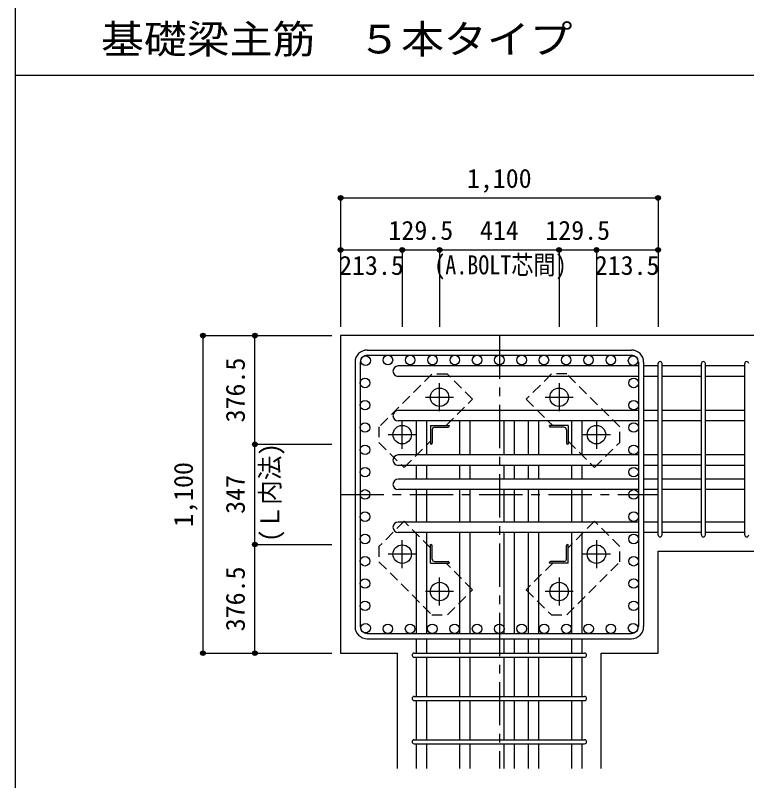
# Model space of a CAD drawing. Units: millimetres at full size, sheet at 1:30. Extents: x -5973 to 5954, y -4195 to 4201.
# Drawn here: x -5973 to -3439, y -2667 to -15 of the extents above; entities that cross this region are included whole.
import ezdxf
from ezdxf.enums import TextEntityAlignment as Align

# ---------------------------------------------------------------- set-up
doc = ezdxf.new("R2010")
doc.units = ezdxf.units.MM
doc.header["$LTSCALE"] = 30
doc.header["$PDMODE"] = 32
doc.header["$PDSIZE"] = 15
doc.linetypes.add('CHAIN1', pattern=[8, 5, -1, 1, -1])
doc.linetypes.add('DASHED1', pattern=[1.8, 1.2, -0.6])
for name, color, linetype in [('0-1_躯体線', 2, 'Continuous'), ('0-2_アンカー、アングル', 4, 'Continuous'), ('0-3_立上り筋', 3, 'Continuous'), ('0-4_フープ筋', 7, 'Continuous'), ('0-5_基礎梁筋', 7, 'Continuous'), ('0-6_スタラップ筋', 7, 'Continuous'), ('0-7_文字', 4, 'Continuous'), ('0-9_プレート', 4, 'DASHED1'), ('0-D_寸法', 4, 'Continuous'), ('6-7_文字', 7, 'Continuous'), ('F-0_枠', 6, 'Continuous')]:
    doc.layers.add(name, color=color, linetype=linetype)
doc.styles.add('ＭＳ ゴシック', font='')
doc.styles.get('ＭＳ ゴシック').set_extended_font_data('MS Gothic')

msp = doc.modelspace()

# ---------------------------------------------------------------- linework, layer by layer
at = {"layer": '0-1_躯体線'}
for p, q in [((-3345.8, -1124.89), (-4845.8, -1124.89)), ((-4845.8, -1124.89), (-4845.8, -2224.89)), ((-3745.8, -1872.11), (-3345.8, -1872.11)), ((-3745.8, -2224.89), (-3745.8, -1872.11)), ((-4845.8, -2224.89), (-4648.1, -2224.89)), ((-4648.1, -2624.89), (-4648.1, -2224.89))]:
    msp.add_line(p, q, dxfattribs=at)
msp.add_lwpolyline([(-3943.5, -2624.89), (-3943.5, -2224.89), (-3745.8, -2224.89)], dxfattribs=at)
at = {"layer": '0-2_アンカー、アングル', "linetype": 'CHAIN1'}
for p, q in [((-4502.8, -1387.1), (-4502.8, -1289.59)), ((-4088.8, -1289.6), (-4088.8, -1387.1)), ((-4551.6, -1338.39), (-4454.1, -1338.39)), ((-4137.5, -1338.39), (-4040, -1338.39)), ((-4632.3, -1516.6), (-4632.3, -1419.09)), ((-3959.3, -1419.1), (-3959.3, -1516.6)), ((-4681.1, -1467.89), (-4583.6, -1467.89)), ((-4008, -1467.89), (-3910.5, -1467.89)), ((-4632.3, -1930.69), (-4632.3, -1833.19)), ((-3959.3, -1833.19), (-3959.3, -1930.7)), ((-4583.6, -1881.89), (-4681.1, -1881.89)), ((-3910.5, -1881.89), (-4008, -1881.89)), ((-4502.8, -2060.19), (-4502.8, -1962.69)), ((-4088.8, -1962.69), (-4088.8, -2060.2)), ((-4454.1, -2011.39), (-4551.6, -2011.39)), ((-4040, -2011.39), (-4137.5, -2011.39))]:
    msp.add_line(p, q, dxfattribs=at)
at = {"layer": '0-2_アンカー、アングル'}
for p, q in [((-4534.3, -1436.39), (-4469.3, -1436.39)), ((-4534.3, -1436.39), (-4534.3, -1501.39)), ((-4528.3, -1450.89), (-4528.3, -1497.39)), ((-4519.8, -1442.39), (-4473.3, -1442.39)), ((-4469.3, -1436.39), (-4469.3, -1438.39)), ((-4057.3, -1436.39), (-4122.3, -1436.39)), ((-4122.3, -1438.39), (-4122.3, -1436.39)), ((-4071.8, -1442.39), (-4118.3, -1442.39)), ((-4063.3, -1450.89), (-4063.3, -1497.39)), ((-4057.3, -1436.39), (-4057.3, -1501.39)), ((-4532.3, -1501.39), (-4534.3, -1501.39)), ((-4057.3, -1501.39), (-4059.3, -1501.39)), ((-4534.3, -1848.39), (-4532.3, -1848.39)), ((-4534.3, -1913.39), (-4534.3, -1848.39)), ((-4528.3, -1898.89), (-4528.3, -1852.39)), ((-4063.3, -1898.89), (-4063.3, -1852.39)), ((-4059.3, -1848.39), (-4057.3, -1848.39)), ((-4057.3, -1913.39), (-4057.3, -1848.39)), ((-4519.8, -1907.39), (-4473.3, -1907.39)), ((-4071.8, -1907.39), (-4118.3, -1907.39)), ((-4534.3, -1913.39), (-4469.3, -1913.39)), ((-4469.3, -1911.39), (-4469.3, -1913.39)), ((-4122.3, -1913.39), (-4122.3, -1911.39)), ((-4057.3, -1913.39), (-4122.3, -1913.39))]:
    msp.add_line(p, q, dxfattribs=at)
at = {"layer": '0-2_アンカー、アングル', "color": 3}
for centre in [(-4502.8, -1338.39), (-4088.8, -1338.39), (-4632.3, -1467.89), (-3959.3, -1467.89), (-4632.3, -1881.89), (-3959.3, -1881.89), (-4502.8, -2011.39), (-4088.8, -2011.39)]:
    msp.add_circle(centre, 32, dxfattribs=at)
at = {"layer": '0-2_アンカー、アングル'}
for centre, radius, start, end in [((-4519.8, -1450.89), 8.5, 90, 180), ((-4473.3, -1438.39), 4, 270, 0), ((-4118.3, -1438.39), 4, 180, 270), ((-4071.8, -1450.89), 8.5, 0, 90), ((-4532.3, -1497.39), 4, 270, 0), ((-4059.3, -1497.39), 4, 180, 270), ((-4532.3, -1852.39), 4, 0, 90), ((-4059.3, -1852.39), 4, 90, 180), ((-4519.8, -1898.89), 8.5, 180, 270), ((-4473.3, -1911.39), 4, 0, 90), ((-4118.3, -1911.39), 4, 90, 180), ((-4071.8, -1898.89), 8.5, 270, 0)]:
    msp.add_arc(centre, radius, start, end, dxfattribs=at)
at = {"layer": '0-3_立上り筋'}
for centre in [(-4681.89, -1209.39), (-4604.67, -1209.39), (-4527.45, -1209.39), (-4450.24, -1209.39), (-4373.02, -1209.39), (-4295.8, -1209.39), (-4218.58, -1209.39), (-4141.37, -1209.39), (-4064.15, -1209.39), (-3986.93, -1209.39), (-3909.71, -1209.39), (-4759.1, -1211.59), (-3832.5, -1211.59), (-4761.3, -1288.81), (-3830.3, -1288.81), (-4761.3, -1366.03), (-3830.3, -1366.03), (-4761.3, -1443.24), (-3830.3, -1443.24), (-4761.3, -1520.46), (-3830.3, -1520.46), (-4761.3, -1597.68), (-3830.3, -1597.68), (-4761.3, -1674.89), (-3830.3, -1674.89), (-4761.3, -1752.11), (-3830.3, -1752.11), (-4761.3, -1829.33), (-3830.3, -1829.33), (-4761.3, -1906.55), (-3830.3, -1906.55), (-4761.3, -1983.76), (-3830.3, -1983.76), (-4761.3, -2060.98), (-3830.3, -2060.98), (-4759.1, -2138.2), (-4682.1, -2140.39), (-4605.1, -2140.39), (-4528.1, -2140.39), (-4451.1, -2140.39), (-4373.02, -2140.39), (-4295.8, -2140.39), (-4218.58, -2140.39), (-4140.5, -2140.39), (-4063.5, -2140.39), (-3986.5, -2140.39), (-3909.5, -2140.39), (-3832.5, -2138.2)]:
    msp.add_circle(centre, 16.5, dxfattribs=at)
at = {"layer": '0-4_フープ筋'}
for p, q in [((-4753.8, -1174.89), (-3837.8, -1174.89)), ((-4753.8, -1192.89), (-3837.8, -1192.89)), ((-4795.8, -1216.89), (-4795.8, -2132.89)), ((-4777.8, -1216.89), (-4777.8, -2132.89)), ((-3813.8, -1216.89), (-3813.8, -2132.89)), ((-3795.8, -1216.89), (-3795.8, -2132.89)), ((-4753.8, -2156.89), (-3837.8, -2156.89)), ((-4753.8, -2174.89), (-3837.8, -2174.89))]:
    msp.add_line(p, q, dxfattribs=at)
for centre, radius, start, end in [((-4753.8, -1216.89), 42, 90, 180), ((-4753.8, -1216.89), 24, 90, 180), ((-3837.8, -1216.89), 42, 0, 90), ((-3837.8, -1216.89), 24, 0, 90), ((-4753.8, -2132.89), 42, 180, 270), ((-4753.8, -2132.89), 24, 180, 270), ((-3837.8, -2132.89), 42, 270, 0), ((-3837.8, -2132.89), 24, 270, 0)]:
    msp.add_arc(centre, radius, start, end, dxfattribs=at)
at = {"layer": '0-5_基礎梁筋'}
for p, q in [((-3813.8, -1230.09), (-4646.3, -1230.09)), ((-3745.8, -1230.09), (-3795.8, -1230.09)), ((-3595.8, -1230.09), (-3731.8, -1230.09)), ((-3445.8, -1230.09), (-3581.8, -1230.09)), ((-3813.8, -1266.09), (-4646.3, -1266.09)), ((-3745.8, -1266.09), (-3795.8, -1266.09)), ((-3595.8, -1266.09), (-3731.8, -1266.09)), ((-3445.8, -1266.09), (-3581.8, -1266.09)), ((-3813.8, -1384.53), (-4646.3, -1384.53)), ((-3745.8, -1384.53), (-3795.8, -1384.53)), ((-3595.8, -1384.53), (-3731.8, -1384.53)), ((-3445.8, -1384.53), (-3581.8, -1384.53)), ((-3813.8, -1420.53), (-4646.3, -1420.53)), ((-4582.6, -1538.39), (-4582.6, -1417.89)), ((-4546.6, -1538.39), (-4546.6, -1417.89)), ((-4432.8, -1538.39), (-4432.8, -1417.89)), ((-4396.8, -1538.39), (-4396.8, -1417.89)), ((-4278.8, -1538.39), (-4278.8, -1417.89)), ((-4242.8, -1538.39), (-4242.8, -1417.89)), ((-4194.8, -1538.39), (-4194.8, -1417.89)), ((-4158.8, -1538.39), (-4158.8, -1417.89)), ((-4045, -1538.39), (-4045, -1417.89)), ((-4009, -1538.39), (-4009, -1417.89)), ((-3745.8, -1420.53), (-3795.8, -1420.53)), ((-3595.8, -1420.53), (-3731.8, -1420.53)), ((-3445.8, -1420.53), (-3581.8, -1420.53)), ((-3813.8, -1538.39), (-4646.3, -1538.39)), ((-3745.8, -1538.39), (-3795.8, -1538.39)), ((-3595.8, -1538.39), (-3731.8, -1538.39)), ((-3445.8, -1538.39), (-3581.8, -1538.39)), ((-3813.8, -1574.39), (-4646.3, -1574.39)), ((-4582.6, -1622.39), (-4582.6, -1574.39)), ((-4546.6, -1622.39), (-4546.6, -1574.39)), ((-4432.8, -1622.39), (-4432.8, -1574.39)), ((-4396.8, -1622.39), (-4396.8, -1574.39)), ((-4278.8, -1622.39), (-4278.8, -1574.39)), ((-4242.8, -1622.39), (-4242.8, -1574.39)), ((-4194.8, -1622.39), (-4194.8, -1574.39)), ((-4158.8, -1622.39), (-4158.8, -1574.39)), ((-4045, -1622.39), (-4045, -1574.39)), ((-4009, -1622.39), (-4009, -1574.39)), ((-3745.8, -1574.39), (-3795.8, -1574.39)), ((-3595.8, -1574.39), (-3731.8, -1574.39)), ((-3445.8, -1574.39), (-3581.8, -1574.39)), ((-3813.8, -1622.39), (-4646.3, -1622.39)), ((-3745.8, -1622.39), (-3795.8, -1622.39)), ((-3595.8, -1622.39), (-3731.8, -1622.39)), ((-3445.8, -1622.39), (-3581.8, -1622.39)), ((-3813.8, -1658.39), (-4646.3, -1658.39)), ((-4582.6, -1770.61), (-4582.6, -1658.39)), ((-4546.6, -1770.61), (-4546.6, -1658.39)), ((-4432.8, -1770.61), (-4432.8, -1658.39)), ((-4396.8, -1770.61), (-4396.8, -1658.39)), ((-4278.8, -1770.61), (-4278.8, -1658.39)), ((-4242.8, -1770.61), (-4242.8, -1658.39)), ((-4194.8, -1770.61), (-4194.8, -1658.39)), ((-4158.8, -1770.61), (-4158.8, -1658.39)), ((-4045, -1770.61), (-4045, -1658.39)), ((-4009, -1770.61), (-4009, -1658.39)), ((-3745.8, -1658.39), (-3795.8, -1658.39)), ((-3595.8, -1658.39), (-3731.8, -1658.39)), ((-3445.8, -1658.39), (-3581.8, -1658.39)), ((-3813.8, -1770.61), (-4646.3, -1770.61)), ((-3745.8, -1770.61), (-3795.8, -1770.61)), ((-3595.8, -1770.61), (-3731.8, -1770.61)), ((-3445.8, -1770.61), (-3581.8, -1770.61)), ((-3813.8, -1806.61), (-4646.3, -1806.61)), ((-4582.6, -2156.89), (-4582.6, -1806.61)), ((-4546.6, -2156.89), (-4546.6, -1806.61)), ((-4432.8, -2156.89), (-4432.8, -1806.61)), ((-4396.8, -2156.89), (-4396.8, -1806.61)), ((-4278.8, -2156.89), (-4278.8, -1806.61)), ((-4242.8, -2156.89), (-4242.8, -1806.61)), ((-4194.8, -2156.89), (-4194.8, -1806.61)), ((-4158.8, -2156.89), (-4158.8, -1806.61)), ((-4045, -2156.89), (-4045, -1806.61)), ((-4009, -2156.89), (-4009, -1806.61)), ((-3745.8, -1806.61), (-3795.8, -1806.61)), ((-3595.8, -1806.61), (-3731.8, -1806.61)), ((-3445.8, -1806.61), (-3581.8, -1806.61)), ((-4582.6, -2224.89), (-4582.6, -2174.89)), ((-4546.6, -2224.89), (-4546.6, -2174.89)), ((-4432.8, -2224.89), (-4432.8, -2174.89)), ((-4396.8, -2224.89), (-4396.8, -2174.89)), ((-4278.8, -2224.89), (-4278.8, -2174.89)), ((-4242.8, -2224.89), (-4242.8, -2174.89)), ((-4194.8, -2224.89), (-4194.8, -2174.89)), ((-4158.8, -2224.89), (-4158.8, -2174.89)), ((-4045, -2224.89), (-4045, -2174.89)), ((-4009, -2224.89), (-4009, -2174.89)), ((-4582.6, -2374.89), (-4582.6, -2238.89)), ((-4546.6, -2374.89), (-4546.6, -2238.89)), ((-4432.8, -2374.89), (-4432.8, -2238.89)), ((-4396.8, -2374.89), (-4396.8, -2238.89)), ((-4278.8, -2374.89), (-4278.8, -2238.89)), ((-4242.8, -2374.89), (-4242.8, -2238.89)), ((-4194.8, -2374.89), (-4194.8, -2238.89)), ((-4158.8, -2374.89), (-4158.8, -2238.89)), ((-4045, -2374.89), (-4045, -2238.89)), ((-4009, -2374.89), (-4009, -2238.89)), ((-4582.6, -2524.89), (-4582.6, -2388.89)), ((-4546.6, -2524.89), (-4546.6, -2388.89)), ((-4432.8, -2524.89), (-4432.8, -2388.89)), ((-4396.8, -2524.89), (-4396.8, -2388.89)), ((-4278.8, -2524.89), (-4278.8, -2388.89)), ((-4242.8, -2524.89), (-4242.8, -2388.89)), ((-4194.8, -2524.89), (-4194.8, -2388.89)), ((-4158.8, -2524.89), (-4158.8, -2388.89)), ((-4045, -2524.89), (-4045, -2388.89)), ((-4009, -2524.89), (-4009, -2388.89)), ((-4582.6, -2624.89), (-4582.6, -2538.89)), ((-4546.6, -2624.89), (-4546.6, -2538.89)), ((-4432.8, -2624.89), (-4432.8, -2538.89)), ((-4396.8, -2624.89), (-4396.8, -2538.89)), ((-4278.8, -2624.89), (-4278.8, -2538.89)), ((-4242.8, -2624.89), (-4242.8, -2538.89)), ((-4194.8, -2624.89), (-4194.8, -2538.89)), ((-4158.8, -2624.89), (-4158.8, -2538.89)), ((-4045, -2624.89), (-4045, -2538.89)), ((-4009, -2624.89), (-4009, -2538.89))]:
    msp.add_line(p, q, dxfattribs=at)
for centre in [(-4646.3, -1248.09), (-4646.3, -1402.53), (-4646.3, -1556.39), (-4646.3, -1640.39), (-4646.3, -1788.61)]:
    msp.add_arc(centre, 18, 90, 270, dxfattribs=at)
at = {"layer": '0-6_スタラップ筋'}
for p, q in [((-3745.8, -1815.11), (-3745.8, -1221.59)), ((-3731.8, -1815.11), (-3731.8, -1221.59)), ((-3595.8, -1815.11), (-3595.8, -1221.59)), ((-3581.8, -1815.11), (-3581.8, -1221.59)), ((-3445.8, -1815.11), (-3445.8, -1221.59)), ((-4591.1, -2224.89), (-4000.5, -2224.89)), ((-4591.1, -2238.89), (-4000.5, -2238.89)), ((-4591.1, -2374.89), (-4000.5, -2374.89)), ((-4591.1, -2388.89), (-4000.5, -2388.89)), ((-4591.1, -2524.89), (-4000.5, -2524.89)), ((-4591.1, -2538.89), (-4000.5, -2538.89))]:
    msp.add_line(p, q, dxfattribs=at)
for centre, start, end in [((-3738.8, -1221.59), 0, 180), ((-3738.8, -1221.59), 0, 180), ((-3738.8, -1221.59), 0, 180), ((-3738.8, -1221.59), 0, 180), ((-3588.8, -1221.59), 0, 180), ((-3438.8, -1221.59), 0, 180), ((-3738.8, -1815.11), 180, 0), ((-3738.8, -1815.11), 180, 0), ((-3738.8, -1815.11), 180, 0), ((-3738.8, -1815.11), 180, 0), ((-3588.8, -1815.11), 180, 0), ((-3438.8, -1815.11), 180, 0), ((-4591.1, -2231.89), 90, 270), ((-4591.1, -2231.89), 90, 270), ((-4591.1, -2231.89), 90, 270), ((-4591.1, -2231.89), 90, 270), ((-4000.5, -2231.89), 270, 90), ((-4000.5, -2231.89), 270, 90), ((-4000.5, -2231.89), 270, 90), ((-4000.5, -2231.89), 270, 90), ((-4591.1, -2381.89), 90, 270), ((-4000.5, -2381.89), 270, 90), ((-4591.1, -2531.89), 90, 270), ((-4000.5, -2531.89), 270, 90)]:
    msp.add_arc(centre, 7, start, end, dxfattribs=at)
at = {"layer": '0-9_プレート'}
for p, q in [((-4061.9, -1257.8), (-4115.6, -1257.8)), ((-3878.8, -1441), (-4061.9, -1257.8))]:
    msp.add_line(p, q, dxfattribs=at)
for points in [[(-4529.7, -1257.89), (-4712.9, -1441), (-4712.9, -1494.69), (-4625.9, -1581.69), (-4534.3, -1490.1)], [(-4480.6, -1436.39), (-4389, -1344.79), (-4476, -1257.89), (-4529.7, -1257.89)], [(-4115.6, -1257.8), (-4202.6, -1344.8), (-4111, -1436.39)], [(-4057.3, -1490.1), (-3965.7, -1581.7), (-3878.8, -1494.7), (-3878.8, -1441)], [(-4534.3, -1859.69), (-4625.9, -1768.09), (-4712.8, -1855.09), (-4712.8, -1908.79)], [(-4061.9, -2091.9), (-3878.7, -1908.79), (-3878.7, -1855.1), (-3965.7, -1768.1), (-4057.3, -1859.69)], [(-4712.8, -1908.79), (-4529.7, -2091.99), (-4476, -2091.99), (-4389, -2004.99), (-4480.6, -1913.4)], [(-4111, -1913.4), (-4202.6, -2005), (-4115.6, -2091.9), (-4061.9, -2091.9)]]:
    msp.add_lwpolyline(points, dxfattribs=at)
at = {"layer": '0-D_寸法'}
for p, q in [((-4845.8, -647.85), (-3745.8, -647.85)), ((-4845.8, -647.85), (-4845.8, -827.85)), ((-4845.8, -647.85), (-4845.8, -827.85)), ((-4845.8, -647.85), (-3745.8, -647.85)), ((-3745.8, -647.85), (-3745.8, -827.85)), ((-4845.8, -827.85), (-4845.8, -1094.89)), ((-4845.8, -827.85), (-4845.8, -1094.89)), ((-4845.8, -827.85), (-4632.3, -827.85)), ((-4845.8, -827.85), (-4845.8, -1094.89)), ((-4632.3, -827.85), (-4632.3, -1094.89)), ((-4632.3, -827.85), (-4502.8, -827.85)), ((-4502.8, -827.85), (-4502.8, -1094.89)), ((-4502.8, -827.85), (-4088.8, -827.85)), ((-4088.8, -827.85), (-4088.8, -1094.89)), ((-4088.8, -827.85), (-3959.3, -827.85)), ((-3959.3, -827.85), (-3959.3, -1094.89)), ((-3959.3, -827.85), (-3745.8, -827.85)), ((-3745.8, -827.85), (-3745.8, -1094.89)), ((-5322.84, -1124.89), (-5322.84, -2224.89)), ((-5322.84, -1124.89), (-5142.84, -1124.89)), ((-5322.84, -1124.89), (-5142.84, -1124.89)), ((-5322.84, -1124.89), (-5322.84, -2224.89)), ((-5142.84, -1124.89), (-4875.8, -1124.89)), ((-5142.84, -1124.89), (-4875.8, -1124.89)), ((-5142.84, -1124.89), (-4875.8, -1124.89)), ((-5142.84, -1124.89), (-4875.8, -1124.89)), ((-5142.84, -1848.39), (-5142.84, -1501.39)), ((-5142.84, -1501.39), (-4875.8, -1501.39)), ((-5142.84, -2224.89), (-5142.84, -1848.39)), ((-5142.84, -1848.39), (-4875.8, -1848.39)), ((-5322.84, -2224.89), (-5142.84, -2224.89)), ((-5142.84, -2224.89), (-4875.8, -2224.89))]:
    msp.add_line(p, q, dxfattribs=at)
at = {"layer": '0-D_寸法', "linetype": 'CHAIN1'}
for p, q in [((-4295.8, -1124.89), (-4295.8, -2624.89)), ((-4845.8, -1674.89), (-3745.8, -1674.89))]:
    msp.add_line(p, q, dxfattribs=at)
at = {"layer": '0-D_寸法'}
msp.add_lwpolyline([(-5142.84, -1501.39), (-5142.84, -1124.89), (-4875.8, -1124.89)], dxfattribs=at)
for centre, radius in [((-4845.8, -647.85), 8), ((-4845.8, -647.85), 7.2), ((-4845.8, -647.85), 6.4), ((-4845.8, -647.85), 5.6), ((-4845.8, -647.85), 4.8), ((-4845.8, -647.85), 4), ((-4845.8, -647.85), 3.2), ((-4845.8, -647.85), 2.4), ((-4845.8, -647.85), 1.6), ((-4845.8, -647.85), 0.8), ((-3745.8, -647.85), 8), ((-3745.8, -647.85), 7.2), ((-3745.8, -647.85), 6.4), ((-3745.8, -647.85), 5.6), ((-3745.8, -647.85), 4.8), ((-3745.8, -647.85), 4), ((-3745.8, -647.85), 3.2), ((-3745.8, -647.85), 2.4), ((-3745.8, -647.85), 1.6), ((-3745.8, -647.85), 0.8), ((-4845.8, -827.85), 8), ((-4845.8, -827.85), 7.2), ((-4845.8, -827.85), 6.4), ((-4632.3, -827.85), 8), ((-4632.3, -827.85), 7.2), ((-4632.3, -827.85), 6.4), ((-4502.8, -827.85), 8), ((-4502.8, -827.85), 7.2), ((-4502.8, -827.85), 6.4), ((-4088.8, -827.85), 8), ((-4088.8, -827.85), 7.2), ((-4088.8, -827.85), 6.4), ((-3959.3, -827.85), 8), ((-3959.3, -827.85), 7.2), ((-3959.3, -827.85), 6.4), ((-3745.8, -827.85), 8), ((-3745.8, -827.85), 7.2), ((-3745.8, -827.85), 6.4), ((-4845.8, -827.85), 5.6), ((-4845.8, -827.85), 4.8), ((-4845.8, -827.85), 4), ((-4845.8, -827.85), 3.2), ((-4845.8, -827.85), 2.4), ((-4845.8, -827.85), 1.6), ((-4845.8, -827.85), 0.8), ((-4632.3, -827.85), 5.6), ((-4632.3, -827.85), 4.8), ((-4632.3, -827.85), 4), ((-4632.3, -827.85), 3.2), ((-4632.3, -827.85), 2.4), ((-4632.3, -827.85), 1.6), ((-4632.3, -827.85), 0.8), ((-4502.8, -827.85), 5.6), ((-4502.8, -827.85), 4.8), ((-4502.8, -827.85), 4), ((-4502.8, -827.85), 3.2), ((-4502.8, -827.85), 2.4), ((-4502.8, -827.85), 1.6), ((-4502.8, -827.85), 0.8), ((-4088.8, -827.85), 5.6), ((-4088.8, -827.85), 4.8), ((-4088.8, -827.85), 4), ((-4088.8, -827.85), 3.2), ((-4088.8, -827.85), 2.4), ((-4088.8, -827.85), 1.6), ((-4088.8, -827.85), 0.8), ((-3959.3, -827.85), 5.6), ((-3959.3, -827.85), 4.8), ((-3959.3, -827.85), 4), ((-3959.3, -827.85), 3.2), ((-3959.3, -827.85), 2.4), ((-3959.3, -827.85), 1.6), ((-3959.3, -827.85), 0.8), ((-3745.8, -827.85), 5.6), ((-3745.8, -827.85), 4.8), ((-3745.8, -827.85), 4), ((-3745.8, -827.85), 3.2), ((-3745.8, -827.85), 2.4), ((-3745.8, -827.85), 1.6), ((-3745.8, -827.85), 0.8), ((-5322.84, -1124.89), 8), ((-5322.84, -1124.89), 7.2), ((-5322.84, -1124.89), 6.4), ((-5322.84, -1124.89), 5.6), ((-5322.84, -1124.89), 4.8), ((-5322.84, -1124.89), 4), ((-5322.84, -1124.89), 3.2), ((-5322.84, -1124.89), 2.4), ((-5322.84, -1124.89), 1.6), ((-5322.84, -1124.89), 0.8), ((-5142.84, -1124.89), 8), ((-5142.84, -1124.89), 7.2), ((-5142.84, -1124.89), 6.4), ((-5142.84, -1124.89), 5.6), ((-5142.84, -1124.89), 4.8), ((-5142.84, -1124.89), 4), ((-5142.84, -1124.89), 3.2), ((-5142.84, -1124.89), 2.4), ((-5142.84, -1124.89), 1.6), ((-5142.84, -1124.89), 0.8), ((-5142.84, -1501.39), 8), ((-5142.84, -1501.39), 7.2), ((-5142.84, -1501.39), 6.4), ((-5142.84, -1501.39), 5.6), ((-5142.84, -1501.39), 4.8), ((-5142.84, -1501.39), 4), ((-5142.84, -1501.39), 3.2), ((-5142.84, -1501.39), 2.4), ((-5142.84, -1501.39), 1.6), ((-5142.84, -1501.39), 0.8), ((-5142.84, -1848.39), 8), ((-5142.84, -1848.39), 7.2), ((-5142.84, -1848.39), 6.4), ((-5142.84, -1848.39), 5.6), ((-5142.84, -1848.39), 4.8), ((-5142.84, -1848.39), 4), ((-5142.84, -1848.39), 3.2), ((-5142.84, -1848.39), 2.4), ((-5142.84, -1848.39), 1.6), ((-5142.84, -1848.39), 0.8), ((-5322.84, -2224.89), 8), ((-5322.84, -2224.89), 7.2), ((-5322.84, -2224.89), 6.4), ((-5322.84, -2224.89), 5.6), ((-5322.84, -2224.89), 4.8), ((-5322.84, -2224.89), 4), ((-5322.84, -2224.89), 3.2), ((-5322.84, -2224.89), 2.4), ((-5322.84, -2224.89), 1.6), ((-5322.84, -2224.89), 0.8), ((-5142.84, -2224.89), 8), ((-5142.84, -2224.89), 7.2), ((-5142.84, -2224.89), 6.4), ((-5142.84, -2224.89), 5.6), ((-5142.84, -2224.89), 4.8), ((-5142.84, -2224.89), 4), ((-5142.84, -2224.89), 3.2), ((-5142.84, -2224.89), 2.4), ((-5142.84, -2224.89), 1.6), ((-5142.84, -2224.89), 0.8)]:
    msp.add_circle(centre, radius, dxfattribs=at)
at = {"layer": '0-D_寸法', "color": 7}
for p in [(-4845.8, -647.85), (-3745.8, -647.85), (-4845.8, -827.85), (-4632.3, -827.85), (-4502.8, -827.85), (-4088.8, -827.85), (-3959.3, -827.85), (-3745.8, -827.85), (-5322.84, -1124.89), (-5142.84, -1124.89), (-5142.84, -1124.89), (-5142.84, -1501.39), (-5142.84, -1501.39), (-5142.84, -1848.39), (-5142.84, -1848.39), (-5322.84, -2224.89), (-5142.84, -2224.89), (-5142.84, -2224.89)]:
    msp.add_point(p, dxfattribs=at)
at = {"layer": 'F-0_枠'}
msp.add_line((-5972.88, 4201.15), (-5972.88, -4195.24), dxfattribs=at)
at = {"layer": 'F-0_枠', "color": 2}
msp.add_line((-5972.88, -222.05), (3723.6, -222.05), dxfattribs=at)

# ---------------------------------------------------------------- texts
at = {"layer": '0-7_文字', "style": 'ＭＳ ゴシック', "width": 0.85}
msp.add_text('(A.BOLT芯間)', height=65.98, dxfattribs=at).set_placement((-4521.31, -932.62), align=Align.BOTTOM_LEFT)
at = {"layer": '0-7_文字', "style": 'ＭＳ ゴシック', "width": 0.95}
msp.add_text('(Ｌ内法)', height=65.98, rotation=90, dxfattribs=at).set_placement((-5037.78, -1839.49), align=Align.BOTTOM_LEFT)
at = {"layer": '0-D_寸法', "style": 'ＭＳ ゴシック'}
for s, p in [('1,100', (-4408.3, -632.85)), ('129.5', (-4680.05, -812.85)), ('414', (-4363.3, -812.85)), ('129.5', (-4136.55, -812.85)), ('213.5', (-4851.01, -934.27)), ('213.5', (-3965.31, -934.27))]:
    msp.add_text(s, height=65.98, dxfattribs=at).set_placement(p, align=Align.BOTTOM_LEFT)
for s, p in [('376.5', (-5157.84, -1425.64)), ('1,100', (-5337.84, -1787.39)), ('347', (-5157.84, -1742.39)), ('376.5', (-5157.84, -2149.14))]:
    msp.add_text(s, height=65.98, rotation=90, dxfattribs=at).set_placement(p, align=Align.BOTTOM_LEFT)
at = {"layer": '6-7_文字', "color": 2, "style": 'ＭＳ ゴシック', "width": 1.1}
msp.add_text('\u3000\u3000基礎梁主筋\u3000５本タイプ', height=98.97, dxfattribs=at).set_placement((-5972.88, -177.05), align=Align.BOTTOM_LEFT)

doc.saveas('drawing.dxf')
